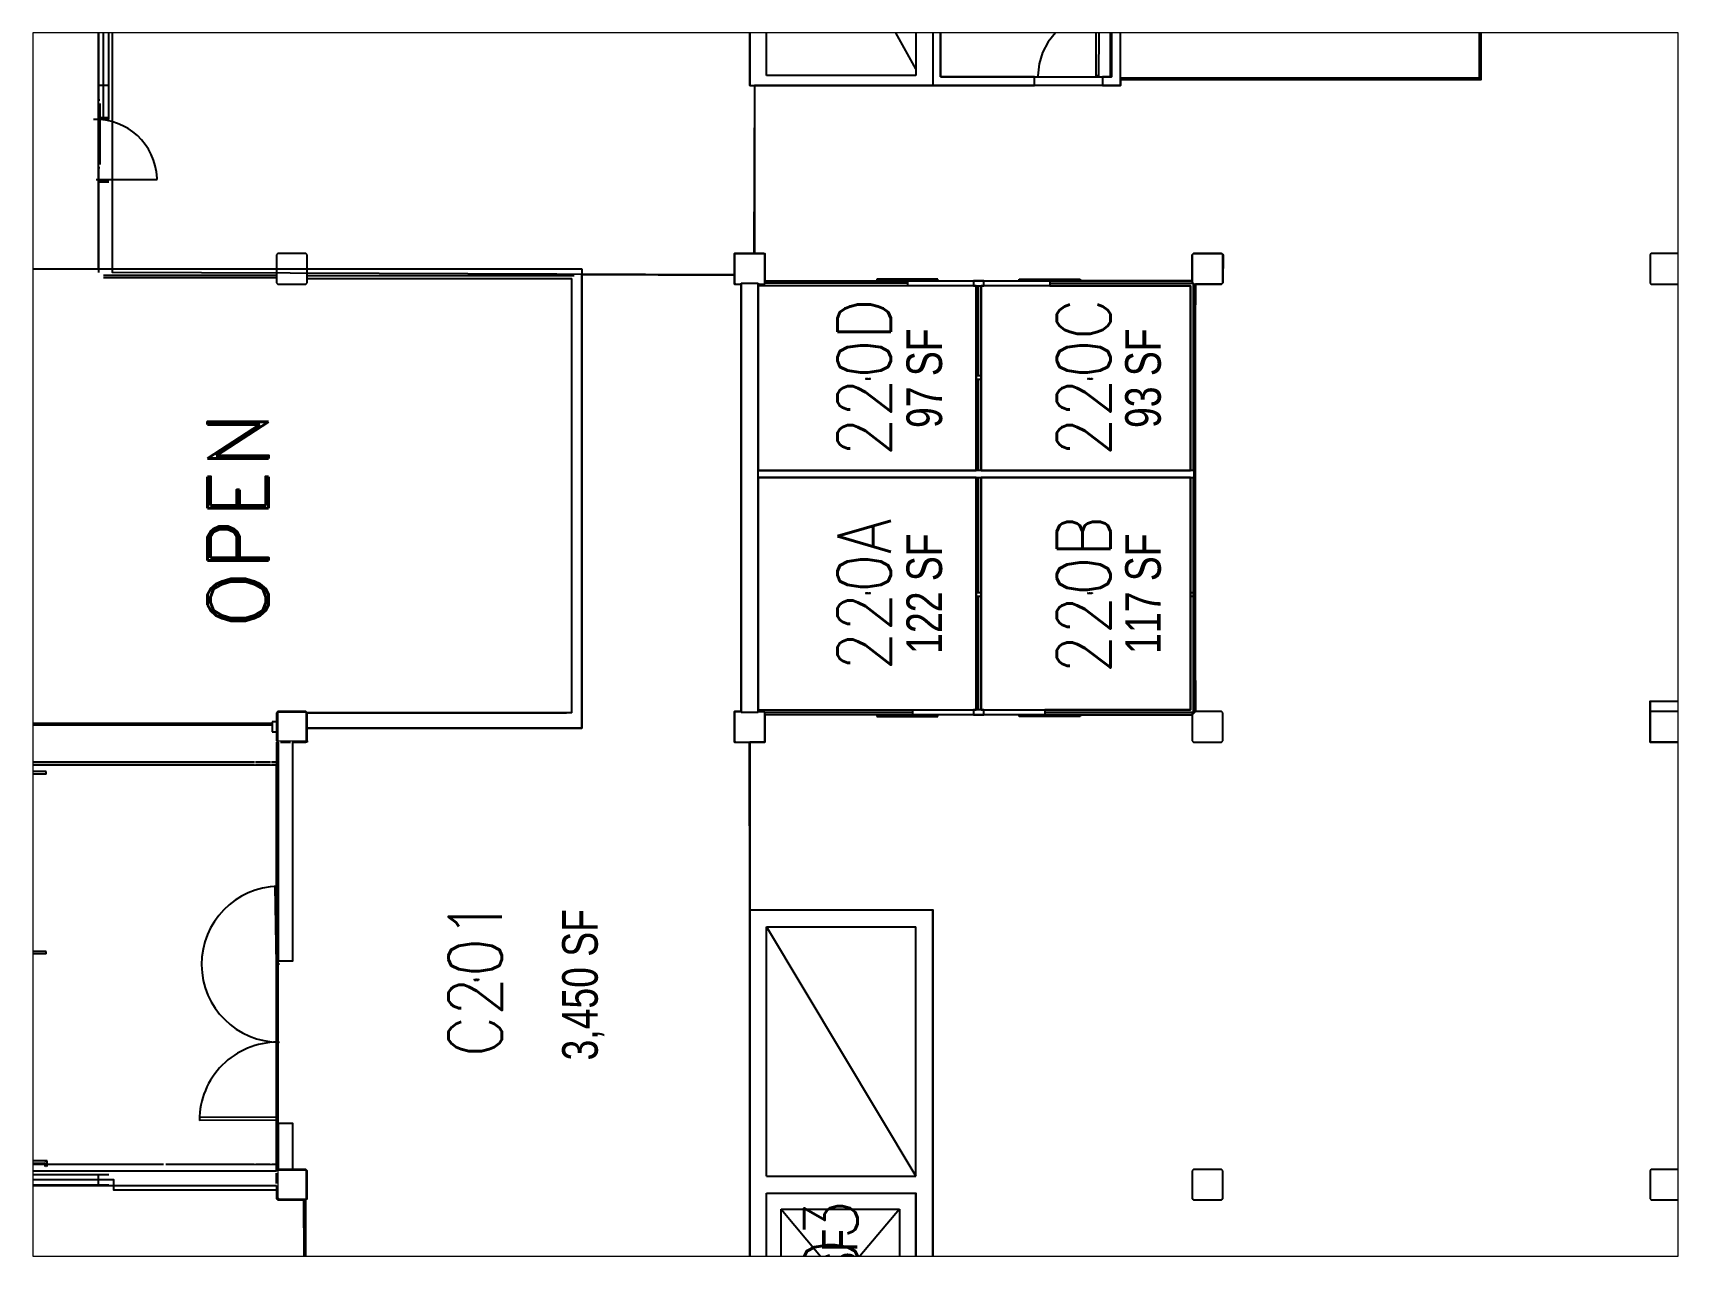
# Paper-space layout 'Layout1' of a CAD drawing. Header units: inches. Extents: x 0.3 to 10.8, y 0.3 to 8.1.
# The model-space entities are those that its viewports show. They can reach past a viewport. Long polylines and large blocks are cut down to what shows.
import ezdxf
from ezdxf.enums import TextEntityAlignment as Align

# ---------------------------------------------------------------- set-up
doc = ezdxf.new("R2010")
doc.units = ezdxf.units.IN
doc.header["$LTSCALE"] = 10
doc.header["$MEASUREMENT"] = 0
doc.linetypes.add('Hidden 1_8_', pattern=[0.1875, 0.125, -0.0625])
for name, color, linetype in [('A-COL', 5, 'CONTINUOUS'), ('A-DOOR', 2, 'CONTINUOUS'), ('A-FLOR', 3, 'CONTINUOUS'), ('A-GLAZ', 1, 'CONTINUOUS'), ('A-IDEN-RNUM', 7, 'CONTINUOUS'), ('A-IDEN-SNUM', 4, 'CONTINUOUS'), ('A-IDEN-TEXT', 4, 'CONTINUOUS'), ('A-IDEN-VNUM', 4, 'CONTINUOUS'), ('A-ROOF', 2, 'CONTINUOUS'), ('A-WALL', 5, 'CONTINUOUS'), ('AREA-ASSIGN', 7, 'CONTINUOUS'), ('AREA-TEXT', 3, 'CONTINUOUS')]:
    doc.layers.add(name, color=color, linetype=linetype)
doc.styles.add('AREA', font='arial.ttf', dxfattribs={"width": 0.75, "height": 21})
doc.styles.add('ROOMSNUMBER', font='TXT.SHX', dxfattribs={"height": 0.03})
doc.styles.add('ROOMVNUMBER', font='simplex.shx', dxfattribs={"width": 0.85})
doc.styles.add('TEXT', font='ROMAND')

msp = doc.modelspace()

# ---------------------------------------------------------------- linework, layer by layer
at = {"layer": 'A-COL'}
for p, q in [((3231.75, 1359), (3231, 1358.25)), ((3248.25, 1359), (3231.75, 1359)), ((3249, 1358.25), (3248.25, 1359)), ((3231, 1358.25), (3231, 1341.75)), ((3249, 1341.75), (3249, 1358.25)), ((3231, 1341.75), (3231.75, 1341)), ((3231.75, 1341), (3248.25, 1341)), ((3248.25, 1341), (3249, 1341.75)), ((2961.75, 819), (2961, 818.25)), ((2961, 818.25), (2961, 801.75)), ((2978.25, 819), (2961.75, 819)), ((2979, 818.25), (2978.25, 819)), ((2979, 801.75), (2979, 818.25)), ((3231.75, 819), (3231, 818.25)), ((3231, 818.25), (3231, 801.75)), ((3248.25, 819), (3231.75, 819)), ((3249, 818.25), (3248.25, 819)), ((3249, 801.75), (3249, 818.25)), ((2961, 801.75), (2961.75, 801)), ((2961.75, 801), (2978.25, 801)), ((2978.25, 801), (2979, 801.75)), ((3231, 801.75), (3231.75, 801)), ((3231.75, 801), (3248.25, 801)), ((3248.25, 801), (3249, 801.75))]:
    msp.add_line(p, q, dxfattribs=at)
at = {"layer": 'A-DOOR'}
for p, q in [((2904.25, 1463.75), (2904.31, 1499.71)), ((2906, 1463.75), (2906.06, 1499.75)), ((2906, 1463.75), (2904.25, 1463.75)), ((2314.5, 1402.75), (2350.5, 1402.75)), ((2350.5, 1402.75), (2350.5, 1403.5)), ((2811, 1344), (2775, 1344)), ((2775, 1344), (2775, 1343)), ((2775, 1343), (2811, 1343)), ((2811, 1343), (2811, 1344)), ((2859, 1343), (2859, 1344)), ((2859, 1344), (2895, 1344)), ((2895, 1343), (2859, 1343)), ((2895, 1344), (2895, 1343)), ((2811, 1087), (2775, 1087)), ((2775, 1087), (2775, 1086)), ((2811, 1086), (2811, 1087)), ((2859, 1086), (2859, 1087)), ((2859, 1087), (2895, 1087)), ((2895, 1087), (2895, 1086)), ((2775, 1086), (2811, 1086)), ((2895, 1086), (2859, 1086)), ((2421, 939.97), (2420.2, 985.93)), ((2422, 982.97), (2421.95, 985.99)), ((2422.75, 940), (2421, 939.97)), ((2421.5, 848), (2375.5, 847.92)), ((2421.5, 849.75), (2375.53, 849.67)), ((2421.5, 848), (2421.5, 849.75))]:
    msp.add_line(p, q, dxfattribs=at)
for centre, radius, start, end in [((2906, 1463.75), 36, 89.9, 180), ((2314.5, 1402), 36.03, 2.38594, 92.38594), ((2422.75, 940), 46, 91, 270), ((2421.5, 848), 46, 90, 180.1)]:
    msp.add_arc(centre, radius, start, end, dxfattribs=at)
at = {"layer": 'A-FLOR'}
for p, q in [((2798, 1468), (2710, 1625)), ((1194, 1350), (2316, 1350)), ((2322, 1350), (2601, 1350)), ((2601, 1350), (2601, 1341)), ((2421.75, 1071), (2421, 1071)), ((2421, 1071), (2421, 1059.03)), ((2439, 1071), (2438.25, 1071)), ((2439, 1071.75), (2439, 1071)), ((2407.95, 1059.03), (2262, 1059.03)), ((2417.44, 1059.03), (2408.57, 1059.03)), ((2421, 1059.03), (2418.05, 1059.03)), ((2421, 1059.03), (2421, 1057.53)), ((2407.95, 1057.53), (2262, 1057.53)), ((2273.88, 1053.53), (2272.26, 1053.53)), ((2273.88, 1052.03), (2272.26, 1052.03)), ((2282, 1053.53), (2273.88, 1053.53)), ((2282, 1052.03), (2273.88, 1052.03)), ((2285, 1053.53), (2282, 1053.53)), ((2285, 1052.03), (2282, 1052.03)), ((2285, 1052.03), (2285, 1053.53)), ((2417.44, 1057.53), (2408.57, 1057.53)), ((2421, 1057.53), (2418.05, 1057.53)), ((2421, 1057.22), (2421, 840.75)), ((2710, 962), (2798, 815)), ((2273.88, 947.53), (2272.26, 947.53)), ((2273.88, 946.03), (2272.26, 946.03)), ((2282, 947.53), (2273.88, 947.53)), ((2282, 946.03), (2273.88, 946.03)), ((2285, 947.53), (2282, 947.53)), ((2285, 946.03), (2282, 946.03)), ((2285, 946.03), (2285, 947.53)), ((2421, 839.25), (2421, 822.22)), ((2272.67, 824.15), (2153.15, 824.15)), ((2153.15, 822.65), (2272.67, 822.65)), ((2272.68, 824.15), (2272.67, 824.15)), ((2272.67, 822.65), (2272.74, 822.65)), ((2272.75, 824.15), (2272.68, 824.15)), ((2272.74, 822.65), (2272.82, 822.65)), ((2272.83, 824.15), (2272.75, 824.15)), ((2272.82, 822.65), (2272.9, 822.65)), ((2272.91, 824.15), (2272.83, 824.15)), ((2272.9, 822.65), (2272.98, 822.65)), ((2273, 824.15), (2272.91, 824.15)), ((2272.98, 822.65), (2273.07, 822.65)), ((2273.08, 824.15), (2273, 824.15)), ((2273.07, 822.65), (2273.15, 822.65)), ((2273.16, 824.15), (2273.08, 824.15)), ((2273.15, 822.65), (2273.24, 822.65)), ((2273.25, 824.15), (2273.16, 824.15)), ((2273.24, 822.65), (2273.32, 822.65)), ((2273.34, 824.15), (2273.25, 824.15)), ((2273.32, 822.65), (2273.41, 822.65)), ((2273.42, 824.15), (2273.34, 824.15)), ((2273.41, 822.65), (2273.5, 822.65)), ((2273.51, 824.15), (2273.42, 824.15)), ((2273.5, 822.65), (2273.59, 822.65)), ((2273.6, 824.15), (2273.51, 824.15)), ((2273.59, 822.65), (2273.68, 822.65)), ((2273.69, 824.15), (2273.6, 824.15)), ((2273.68, 822.65), (2273.77, 822.65)), ((2273.78, 824.15), (2273.69, 824.15)), ((2273.77, 822.65), (2273.86, 822.65)), ((2273.87, 824.15), (2273.78, 824.15)), ((2273.86, 822.65), (2273.87, 822.65)), ((2285.75, 824.15), (2273.87, 824.15)), ((2273.87, 822.65), (2284.25, 822.65)), ((2284.25, 822.65), (2284.25, 820.65)), ((2285.09, 820.65), (2284.91, 820.65)), ((2285.75, 820.65), (2285.75, 824.15)), ((2421, 821.97), (2421, 819)), ((2718.51, 712.73), (2718.51, 795.59)), ((2718.51, 795.59), (2788.26, 795.59)), ((2718.51, 795.59), (2788.26, 712.73)), ((2788.26, 795.59), (2718.51, 712.73)), ((2788.26, 795.59), (2788.26, 712.73))]:
    msp.add_line(p, q, dxfattribs=at)
at = {"layer": 'A-FLOR', "lineweight": 9}
for p, q in [((2407.95, 1057.47), (2262, 1057.47)), ((2407.95, 1057.22), (2262, 1057.22)), ((2417.44, 1057.47), (2408.57, 1057.47)), ((2417.44, 1057.22), (2408.57, 1057.22)), ((2421, 1057.47), (2418.05, 1057.47)), ((2421, 1057.22), (2418.05, 1057.22)), ((2421, 1057.22), (2421, 1057.47)), ((2421, 840.75), (2421, 1057.22)), ((2262, 943.28), (2273, 943.28)), ((2262, 943.03), (2272.75, 943.03)), ((2272.75, 943.03), (2272.75, 936.47)), ((2273, 943.28), (2273, 936.22)), ((2262, 936.22), (2272.75, 936.22)), ((2269.44, 936.47), (2272.75, 936.47)), ((2272.75, 936.22), (2273, 936.22)), ((2273, 936.22), (2273, 824.13)), ((2421, 822.22), (2421, 839.25)), ((2262, 822.22), (2273, 822.22)), ((2269.44, 821.97), (2273.57, 821.97)), ((2273, 822.72), (2273, 822.22)), ((2273, 822.22), (2273.57, 822.22)), ((2273.57, 822.22), (2284.25, 822.22)), ((2273.57, 821.97), (2284.25, 821.97)), ((2285.75, 822.22), (2354.2, 822.22)), ((2285.75, 821.97), (2354.2, 821.97)), ((2355.7, 822.22), (2407.95, 822.22)), ((2355.7, 821.97), (2421, 821.97)), ((2408.57, 822.22), (2417.44, 822.22)), ((2418.05, 822.22), (2421, 822.22)), ((2421, 821.97), (2421, 822.22))]:
    msp.add_line(p, q, dxfattribs=at)
at = {"layer": 'A-FLOR', "linetype": 'Hidden 1_8_', "lineweight": 9}
msp.add_line((2273.75, 822.69), (2273.75, 822.22), dxfattribs=at)
at = {"layer": 'A-FLOR'}
msp.add_open_spline([(2284.91, 823.31), (2284.92, 823.33), (2284.95, 823.36), (2285, 823.4), (2285.05, 823.45), (2285.08, 823.48), (2285.09, 823.5)], degree=3, knots=[0.46086968, 0.46086968, 0.46086968, 0.46086968, 0.47916667, 0.5, 0.52083333, 0.53913032, 0.53913032, 0.53913032, 0.53913032], dxfattribs=at)
at = {"layer": 'A-GLAZ'}
for p, q in [((2322, 1438), (2322, 1515)), ((2316, 1438), (2316, 1509)), ((2319, 1438), (2319, 1512)), ((2322, 1458), (2316, 1458)), ((2322, 1439), (2316, 1439)), ((2322, 1401), (2316, 1401)), ((2316, 1350), (2322, 1350)), ((2319, 1346.25), (2420.95, 1346.25)), ((2420.91, 1344.65), (2319, 1344.65)), ((2439, 1345.98), (2596.57, 1345.98)), ((2439, 1344.38), (2595.15, 1344.38)), ((2595.15, 1088.25), (2595.15, 1344.38)), ((2793, 1341.5), (2709, 1341.5)), ((2833.5, 1340), (2833.5, 1287)), ((2835, 1287), (2835, 1340)), ((2836.5, 1287), (2836.5, 1340)), ((2961, 1343), (2877, 1343)), ((2877, 1343), (2877, 1340)), ((2963, 1089), (2963, 1341)), ((2833.5, 1285), (2833.5, 1231)), ((2835, 1231), (2835, 1285)), ((2836.5, 1231), (2836.5, 1285)), ((2833.5, 1227), (2833.5, 1159)), ((2835, 1159), (2835, 1227)), ((2836.5, 1159), (2836.5, 1227)), ((2833.5, 1157), (2833.5, 1090)), ((2835, 1090), (2835, 1157)), ((2836.5, 1090), (2836.5, 1157)), ((2963, 1159), (2960, 1159)), ((2960, 1157), (2963, 1157)), ((2595.15, 1088.25), (2439, 1088.25)), ((2796, 1088.5), (2709, 1088.5)), ((2874, 1090), (2874, 1087)), ((2874, 1087), (2961, 1087)), ((2251.47, 1082.04), (2418.47, 1082.04)), ((2418.47, 1080.97), (2251.47, 1080.97)), ((2420.96, 1082.93), (2418.47, 1082.93)), ((2418.47, 1082.93), (2418.47, 1077.06)), ((2418.47, 1082.04), (2418.47, 1080.97)), ((2418.47, 1077.06), (2420.96, 1077.06)), ((2223, 816), (2316, 816)), ((2316, 816), (2322, 816)), ((2316, 810), (2316, 816)), ((2223, 813), (2319, 813)), ((2223, 810), (2322, 810))]:
    msp.add_line(p, q, dxfattribs=at)
for points in [[(2709, 1343), (2793, 1343), (2793, 1340), (2705, 1340)], [(2877, 1341.5), (2961.5, 1341.5), (2961.5, 1231)], [(2877, 1340), (2960, 1340), (2960, 1231)], [(2960, 1227), (2960, 1090), (2874, 1090)], [(2961.5, 1227), (2961.5, 1088.5), (2874, 1088.5)], [(2705, 1090), (2796, 1090), (2796, 1087), (2709, 1087)]]:
    msp.add_lwpolyline(points, dxfattribs=at)
for points in [[(2838, 1343), (2832, 1343), (2832, 1340), (2838, 1340)], [(2833.5, 1287), (2833.5, 1285), (2836.5, 1285), (2836.5, 1287)], [(2833.5, 1159), (2833.5, 1157), (2836.5, 1157), (2836.5, 1159)], [(2832, 1090), (2832, 1087), (2838, 1087), (2838, 1090)]]:
    msp.add_lwpolyline(points, close=True, dxfattribs=at)
at = {"layer": 'A-ROOF'}
msp.add_line((2316.75, 1447.5), (2316.75, 1411.5), dxfattribs=at)
at = {"layer": 'A-WALL'}
for p, q in [((2700, 1458), (2700, 1728)), ((2710, 1464), (2710, 1627)), ((2798, 1627), (2798, 1464)), ((2912.87, 1463.5), (2912.87, 1578.88)), ((2913.37, 1578.88), (2913.37, 1463.5)), ((2316.25, 1449.5), (2316.25, 1509.25)), ((2700, 1458), (2808, 1458)), ((2798, 1464), (2710, 1464)), ((2913.37, 1463.5), (2912.87, 1463.5)), ((2316.75, 1449.5), (2316.25, 1449.5)), ((2322, 1438), (2316, 1438)), ((2316.25, 1347.75), (2316.25, 1409.5)), ((2316.75, 1409.5), (2316.25, 1409.5)), ((2322, 1402), (2316, 1402)), ((2421.75, 1359), (2421, 1358.25)), ((2438.25, 1359), (2421.75, 1359)), ((2439, 1358.25), (2438.25, 1359)), ((2691, 1359), (2709, 1359)), ((2691, 1341), (2691, 1359)), ((2691.75, 1359), (2691, 1358.25)), ((2708.25, 1359), (2691.75, 1359)), ((2709, 1358.25), (2708.25, 1359)), ((2709, 1341), (2709, 1359)), ((2961.75, 1359), (2961, 1358.25)), ((2978.25, 1359), (2961.75, 1359)), ((2979, 1358.25), (2978.25, 1359)), ((2421, 1358.25), (2421, 1341.75)), ((2439, 1341.75), (2439, 1358.25)), ((2691, 1358.25), (2691, 1341.75)), ((2709, 1341.75), (2709, 1358.25)), ((2961, 1358.25), (2961, 1341.75)), ((2979, 1341.75), (2979, 1358.25)), ((2421, 1341.75), (2421.75, 1341)), ((2421.75, 1341), (2438.25, 1341)), ((2438.25, 1341), (2439, 1341.75)), ((2601, 1341), (2600.94, 1341)), ((2601, 1341), (2601, 1079.25)), ((2691, 1341.75), (2691.75, 1341)), ((2691, 1341), (2695, 1341)), ((2691.75, 1341), (2695, 1341)), ((2695, 1341), (2695, 1341.5)), ((2695, 1341.5), (2705, 1341.5)), ((2695, 1089), (2695, 1341)), ((2705, 1341.5), (2705, 1341)), ((2705, 1089), (2705, 1341)), ((2705, 1341), (2709, 1341)), ((2705, 1341), (2708.25, 1341)), ((2708.25, 1341), (2709, 1341.75)), ((2961, 1341.75), (2961.75, 1341)), ((2961.75, 1341), (2978.25, 1341)), ((2978.25, 1341), (2979, 1341.75)), ((2963, 1231), (2705, 1231)), ((2705, 1227), (2963, 1227)), ((2421.75, 1089), (2421, 1088.25)), ((2421, 1088.25), (2421, 1071.75)), ((2438.25, 1089), (2421.75, 1089)), ((2439, 1088.25), (2438.25, 1089)), ((2439, 1071.75), (2439, 1088.25)), ((2439, 1088.25), (2592, 1088.25)), ((2691, 1071), (2691, 1089)), ((2691, 1089), (2695, 1089)), ((2691.75, 1089), (2691, 1088.25)), ((2691, 1088.25), (2691, 1071.75)), ((2695, 1089), (2691.75, 1089)), ((2695, 1088.5), (2695, 1089)), ((2705, 1088.5), (2695, 1088.5)), ((2705, 1089), (2709, 1089)), ((2708.25, 1089), (2705, 1089)), ((2705, 1089), (2705, 1088.5)), ((2709, 1088.25), (2708.25, 1089)), ((2709, 1071), (2709, 1089)), ((2709, 1071.75), (2709, 1088.25)), ((2961.75, 1089), (2961, 1088.25)), ((2961, 1088.25), (2961, 1071.75)), ((2978.25, 1089), (2961.75, 1089)), ((2979, 1088.25), (2978.25, 1089)), ((2979, 1071.75), (2979, 1088.25)), ((3231, 1095), (3525, 1095)), ((3231, 1071), (3231, 1095)), ((3231, 1095), (3231, 1087)), ((3231.75, 1089), (3231, 1088.25)), ((3231, 1088.25), (3231, 1071.75)), ((3248.25, 1089), (3231.75, 1089)), ((3249, 1088.25), (3248.25, 1089)), ((3249, 1086.62), (3249, 1088.25)), ((3249, 1087), (3501, 1087)), ((3249, 1071), (3249, 1087)), ((2601, 1079.25), (2439, 1079.25)), ((3249, 1080), (3249, 1086.62)), ((3501, 1086.62), (3249, 1086.62)), ((3249, 1071.75), (3249, 1080)), ((3249, 1080), (3501, 1080)), ((2421, 1071.75), (2421.75, 1071)), ((2421.75, 1071), (2422, 1071)), ((2423.25, 1071), (2429.25, 1071)), ((2429.25, 1071), (2423.25, 1071)), ((2430.5, 1071), (2438.25, 1071)), ((2438.25, 1071), (2439, 1071.75)), ((2691, 1071.75), (2691.75, 1071)), ((2691, 1071), (2709, 1071)), ((2691.75, 1071), (2708.25, 1071)), ((2708.25, 1071), (2709, 1071.75)), ((2961, 1071.75), (2961.75, 1071)), ((2961.75, 1071), (2978.25, 1071)), ((2978.25, 1071), (2979, 1071.75)), ((3231, 1071.75), (3231.75, 1071)), ((3231, 1071), (3249, 1071)), ((3231.75, 1071), (3248.25, 1071)), ((3248.25, 1071), (3249, 1071.75)), ((2700, 649), (2700, 972)), ((2700, 972), (2808, 972)), ((2700, 972), (2700, 676)), ((2808, 486), (2808, 972)), ((2710, 815), (2710, 962)), ((2710, 962), (2798, 962)), ((2798, 815), (2798, 962)), ((2421.75, 819), (2421, 818.25)), ((2421, 818.25), (2421, 818)), ((2421, 816.75), (2421, 810.75)), ((2421, 810.75), (2421, 816.75)), ((2438.25, 819), (2421.75, 819)), ((2439, 818.25), (2438.25, 819)), ((2439, 801.75), (2439, 818.25)), ((2421, 809.5), (2421, 801.75)), ((2710, 815), (2798, 815)), ((2421, 801.75), (2421.75, 801)), ((2421.75, 801), (2438.25, 801)), ((2438.25, 801), (2439, 801.75)), ((2710, 702), (2710, 805)), ((2710, 805), (2798, 805)), ((2798, 702), (2798, 805))]:
    msp.add_line(p, q, dxfattribs=at)
at = {"layer": 'A-WALL', "lineweight": 25}
for p, q in [((2918.62, 1458), (2918.62, 1613.87)), ((2808, 1579.38), (2808, 1463.25)), ((2812.63, 1463.25), (2812.63, 1520.23)), ((2808, 1463.25), (2807.94, 1463.25)), ((2807.94, 1463.25), (2807.94, 1458)), ((2808, 1458), (2868, 1458)), ((2868, 1463.25), (2812.63, 1463.25)), ((2868, 1458), (2868, 1463.25)), ((2913.37, 1463.25), (2908, 1463.25)), ((2908, 1463.25), (2908, 1458)), ((2908, 1458), (2918.62, 1458)), ((2913.37, 1463.5), (2913.37, 1463.25)), ((2422, 1071), (2422, 942)), ((2430.5, 942), (2430.5, 1071)), ((2422, 942), (2430.5, 942)), ((2430.5, 846), (2422, 846)), ((2422, 846), (2422, 819)), ((2430.5, 819), (2430.5, 846)), ((2421, 818), (2169, 818)), ((2422, 819), (2430.5, 819)), ((2169, 809.5), (2421, 809.5))]:
    msp.add_line(p, q, dxfattribs=at)
at = {"layer": 'A-WALL', "lineweight": 9}
for p, q in [((2694.88, 1089), (2694.88, 1341)), ((2422.01, 1088.38), (2421.63, 1087.99)), ((2421.63, 1087.99), (2421.63, 1072.01)), ((2437.99, 1088.38), (2422.01, 1088.38)), ((2438.38, 1087.99), (2437.99, 1088.38)), ((2438.38, 1072.01), (2438.38, 1087.99)), ((2421.63, 1072.01), (2422.01, 1071.63)), ((2422.01, 1071.63), (2437.99, 1071.63)), ((2437.99, 1071.63), (2438.38, 1072.01)), ((2699.88, 972), (2700, 972)), ((2699.88, 972), (2699.88, 675.5)), ((2422.01, 818.38), (2421.63, 817.99)), ((2421.63, 817.99), (2421.63, 802.01)), ((2437.99, 818.38), (2422.01, 818.38)), ((2438.38, 817.99), (2437.99, 818.38)), ((2438.38, 802.01), (2438.38, 817.99)), ((2421.63, 802.01), (2422.01, 801.63)), ((2422.01, 801.63), (2437.99, 801.63)), ((2437.99, 801.63), (2438.38, 802.01))]:
    msp.add_line(p, q, dxfattribs=at)
at = {"layer": 'AREA-ASSIGN'}
for points in [[(2700, 1680.74), (2700, 1458.04), (2702.75, 1458), (2702.51, 1359), (2691, 1359), (2691, 1346.38), (2324.25, 1347.84), (2324.25, 1514.3)], [(3501, 1080), (3249, 1080), (3249, 1071), (3231, 1071), (3231, 1095), (3339, 1095)], [(3131.38, 1614.37), (3131.26, 1461.41), (2918.62, 1461.37), (2918.62, 1458), (2702.77, 1458), (2702.77, 1359), (2709, 1359), (2709, 1343), (2961, 1343), (2961, 1358.25), (2961.75, 1359), (2978.25, 1359), (2979.19, 1358.29), (2979, 1341.75), (2978.25, 1341), (2963, 1341), (2962, 1218.37), (2963, 1095), (2963, 1089), (2961, 1087), (2709, 1087), (2709, 1071), (2700, 1071), (2700, 972), (2808, 972), (2808, 486)], [(2437.93, 664.19), (2438.25, 801), (2439, 801.75), (2439, 818.25), (2438.25, 819), (2430.5, 819.04), (2430.49, 846), (2422, 846), (2422, 942.09), (2430.49, 942.07), (2430.5, 1071), (2438.25, 1071), (2439, 1071.75), (2439.03, 1079.25), (2601, 1079.25), (2600.94, 1346.63), (2691, 1346.34), (2600.94, 1346.63), (2691, 1346.34), (2691, 1341), (2694.88, 1341), (2694.88, 1089), (2691, 1089), (2691, 1071), (2699.66, 1071), (2699.88, 972), (2700, 613)]]:
    msp.add_lwpolyline(points, dxfattribs=at)
for points in [[(2918.62, 1614.37), (3130.26, 1614.37), (3130.26, 1462.5), (2918.62, 1462.5), (2918.62, 1614.37)], [(2812.63, 1463.25), (2868, 1463.25), (2908, 1463.25), (2913.37, 1463.25), (2913.37, 1579.38), (2812.63, 1579.37), (2812.63, 1463.25)], [(1194, 1509), (1194, 1350), (2316, 1350), (2316, 1509), (1194, 1509)], [(2705, 1231), (2833.5, 1231), (2833.5, 1340), (2705, 1340)], [(2836.5, 1231), (2960, 1231), (2960, 1340), (2836.5, 1340)], [(2705, 1090), (2833.5, 1090), (2833.5, 1227), (2705, 1227)], [(2836.5, 1090), (2960, 1090), (2960, 1227), (2836.5, 1227)], [(2421, 818), (2421, 1057.22), (2020.75, 1057.47), (2020.75, 1054.48), (2020.75, 818.5), (2151, 818.5)], [(1898.89, 801), (1898.89, 806), (2150.89, 806), (2150.89, 801), (2168.89, 801), (2168.89, 806), (2222.89, 806), (2222.89, 813), (2324.89, 813), (2324.89, 807), (2420.88, 807), (2420.89, 803.07), (2422.89, 801), (2436.89, 801), (2437.89, 664.21), (1894.25, 664.13), (1894.25, 801), (1898.89, 801)], [(2710, 805), (2798, 805), (2798, 702), (2710, 702)]]:
    msp.add_lwpolyline(points, close=True, dxfattribs=at)

# ---------------------------------------------------------------- texts
at = {"layer": 'A-IDEN-RNUM', "style": 'ROOMSNUMBER'}
for s, p in [('0223-00', (2861.12, 1489.57)), ('0220-D0', (2769.8, 1285.16)), ('0220-C0', (2900.78, 1285.16)), ('0220-A0', (2769.8, 1158.72)), ('0220-B0', (2900.78, 1158.72)), ('E203-00', (2740.41, 763.96))]:
    msp.add_text(s, height=0.36, rotation=360, dxfattribs=at).set_placement(p, align=Align.MIDDLE_CENTER)
msp.add_text('C201-00', height=0.36, rotation=360, dxfattribs=at).set_placement((2538.76, 930.48), align=Align.MIDDLE)
at = {"layer": 'A-IDEN-SNUM', "style": 'ROOMSNUMBER'}
for s, p in [('0350022300', (2860.82, 1490.49)), ('03500220D0', (2769.8, 1285.16)), ('03500220C0', (2900.78, 1285.16)), ('03500220A0', (2769.8, 1158.72)), ('03500220B0', (2900.78, 1158.72)), ('0350E20300', (2740.41, 764.44))]:
    msp.add_text(s, height=0.36, rotation=360, dxfattribs=at).set_placement(p, align=Align.MIDDLE_CENTER)
msp.add_text('0350C20100', height=0.36, rotation=360, dxfattribs=at).set_placement((2538.88, 930.92), align=Align.MIDDLE)
at = {"layer": 'A-IDEN-TEXT', "style": 'TEXT'}
msp.add_text('OPEN', height=36, rotation=90, dxfattribs=at).set_placement((2398.3, 1201.95), align=Align.MIDDLE)
at = {"layer": 'A-IDEN-VNUM', "style": 'ROOMVNUMBER', "width": 0.85}
for s, p in [('223', (2828.38, 1520.43)), ('C201', (2538.15, 931.84)), ('E203', (2747.93, 755.39))]:
    msp.add_text(s, height=31.5, rotation=90, dxfattribs=at).set_placement(p, align=Align.MIDDLE_CENTER)
for s, p in [('220D', (2767.51, 1285.95)), ('220C', (2896.97, 1285.95)), ('220A', (2767.51, 1157.89)), ('220B', (2896.97, 1157.89))]:
    msp.add_text(s, height=31.5, rotation=90, dxfattribs=at).set_placement(p, align=Align.MIDDLE)
at = {"layer": 'AREA-TEXT', "style": 'AREA', "width": 0.75}
for s, p in [('97 SF', (2802.96, 1285.5)), ('93 SF', (2931.96, 1285.5)), ('122 SF', (2802.96, 1158.5)), ('117 SF', (2931.96, 1158.5)), ('3,450 SF', (2599.9, 927.89)), ('63 SF', (2753.07, 754.54))]:
    msp.add_text(s, height=21, rotation=90, dxfattribs=at).set_placement(p, align=Align.MIDDLE_CENTER)

psp = doc.layouts.get("Layout1")

# ---------------------------------------------------------------- viewports
at = {"layer": 'A-DOOR', "view_target_point": (5766899.178, 2306747.857)}
psp.add_viewport(center=(5.523, 4.179), size=(10.511, 7.81261), view_center_point=(-5764136.742, -2305619.39), view_height=721.19631, dxfattribs=at)

doc.saveas('drawing.dxf')
